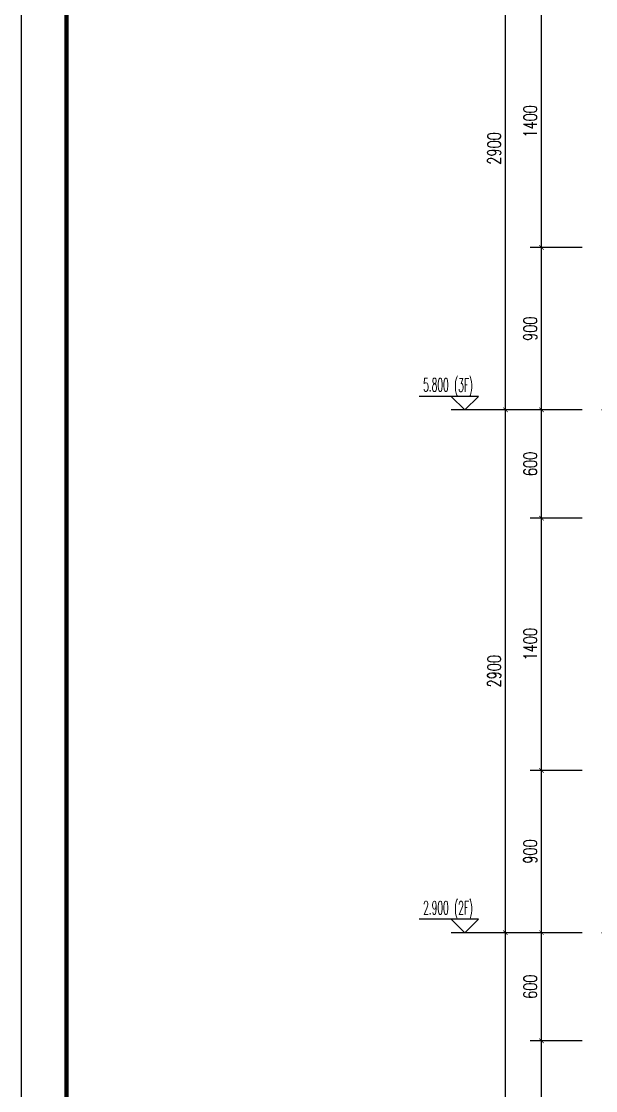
# Model space of a CAD drawing. Extents: x -812054 to 22247, y -644080 to 1003627.
# Drawn here: x -46915 to -43731, y -227644 to -221713 of the extents above; entities that cross this region are included whole.
import ezdxf

# ---------------------------------------------------------------- set-up
doc = ezdxf.new("R2010")
doc.units = 0
doc.header["$LTSCALE"] = 1000
doc.linetypes.add('DOTE', pattern=[2.42, 2, -0.2, 0.02, -0.2])
doc.layers.get('0').update_dxf_attribs({"linetype": 'CONTINUOUS'})
doc.layers.get('DEFPOINTS').update_dxf_attribs({"linetype": 'CONTINUOUS'})
for name, color, linetype in [('DIM_ELEV', 3, 'CONTINUOUS'), ('PUB_DIM', 3, 'CONTINUOUS'), ('PUB_TEXT', 2, 'CONTINUOUS')]:
    doc.layers.add(name, color=color, linetype=linetype)
doc.layers.add('DOTE', color=19, linetype='DOTE', lineweight=9)
doc.layers.add('图框', color=9, linetype='CONTINUOUS', lineweight=18)
doc.layers.add('yichutu', color=7, linetype='CONTINUOUS', true_color=0xffffff)
doc.styles.add('_TCH_DIM', font='SIMPLEX.shx', dxfattribs={"width": 0.7, "bigfont": 'GBCBIG.shx'})
doc.styles.add('_TCH_DIM_T3', font='SIMPLEX', dxfattribs={"width": 0.705882, "bigfont": 'GBCBIG'})
doc.dimstyles.new('_TCH_ARCH&&25', dxfattribs={"dimtxt": 74.375, "dimasz": 25, "dimexe": 62.5, "dimexo": 75, "dimgap": 25, "dimtad": 1, "dimdec": 0, "dimzin": 0, "dimdsep": 46, "dimtxsty": '_TCH_DIM_T3', "dimblk": 'ARCHTICK', "dimcen": 0.09, "dimclrt": 7, "dimazin": 0, "dimtfac": 1, "dimtdec": 0, "dimtix": 1, "dimtmove": 2, "dimatfit": 3, "dimldrblk": 'ARCHTICK', "dimfxl": 1, "dimtolj": 1, "dimtzin": 0, "dimarcsym": 0})

# ---------------------------------------------------------------- blocks, each defined once
blk = doc.blocks.new('GFDDDDRG')
at = {"layer": '图框'}
blk.add_lwpolyline([(923310, -107437), (923310, -159999), (893610, -159999), (893610, -107437)], close=True, dxfattribs=at)
blk.add_lwpolyline([(923310, -107437), (923310, -159999), (893610, -159999), (893610, -107437)], close=True, dxfattribs=at)
at = {"layer": '图框', "const_width": 50}
blk.add_lwpolyline([(894110, -159499), (922810, -159499), (922810, -108687), (894110, -108687)], close=True, dxfattribs=at)
blk = doc.blocks.new('yct-1051-594-26275-14850-25-1002.0')
at = {"layer": 'yichutu', "color": 7, "true_color": 0xffffff}
blk.add_lwpolyline([(0, 0), (0, 14850), (26275, 14850), (26275, 0)], close=True, dxfattribs=at)
blk = doc.blocks.new('_ArchTick')
at = {"color": 0, "linetype": 'ByBlock', "const_width": 0.15}
blk.add_lwpolyline([(-0.5, -0.5), (0.5, 0.5)], dxfattribs=at)
blk = doc.blocks.new('*D2718')
at = {"layer": 'DEFPOINTS', "color": 0, "transparency": 16777216}
for p in [(-44031, -227367.9), (-43731, -227367.9), (-43731, -228767.9)]:
    blk.add_point(p, dxfattribs=at)
at = {"layer": 'PUB_DIM', "color": 0, "lineweight": -2, "transparency": 16777216}
for p, q in [((-43806, -227367.9), (-44093.5, -227367.9)), ((-44031, -228767.9), (-44031, -227367.9)), ((-43806, -228767.9), (-44093.5, -228767.9))]:
    blk.add_line(p, q, dxfattribs=at)
at = {"layer": 'PUB_DIM', "color": 0, "lineweight": -2, "transparency": 16777216, "xscale": 25, "yscale": 25, "zscale": 25}
for p, rotation in [((-44031, -227367.9), 90), ((-44031, -228767.9), 270)]:
    blk.add_blockref('_ArchTick', p, dxfattribs=dict(at, rotation=rotation))
at = {"layer": 'PUB_DIM', "color": 7, "transparency": 16777216, "insert": (-44093.2, -228067.9), "char_height": 74.38, "attachment_point": 5, "rotation": 90, "style": '_TCH_DIM_T3'}
blk.add_mtext('\\A1;1400', dxfattribs=at)
blk = doc.blocks.new('*D2720')
at = {"layer": 'DEFPOINTS', "color": 0, "transparency": 16777216}
for p in [(-44231, -226767.9), (-43731, -226767.9), (-43731, -229667.9)]:
    blk.add_point(p, dxfattribs=at)
at = {"layer": 'PUB_DIM', "color": 0, "lineweight": -2, "transparency": 16777216}
for p, q in [((-43806, -226767.9), (-44293.5, -226767.9)), ((-44231, -229667.9), (-44231, -226767.9)), ((-43806, -229667.9), (-44293.5, -229667.9))]:
    blk.add_line(p, q, dxfattribs=at)
at = {"layer": 'PUB_DIM', "color": 0, "lineweight": -2, "transparency": 16777216, "xscale": 25, "yscale": 25, "zscale": 25}
for p, rotation in [((-44231, -226767.9), 90), ((-44231, -229667.9), 270)]:
    blk.add_blockref('_ArchTick', p, dxfattribs=dict(at, rotation=rotation))
at = {"layer": 'PUB_DIM', "color": 7, "transparency": 16777216, "insert": (-44293.2, -228217.9), "char_height": 74.38, "attachment_point": 5, "rotation": 90, "style": '_TCH_DIM_T3'}
blk.add_mtext('\\A1;2900', dxfattribs=at)
blk = doc.blocks.new('*D3384')
at = {"layer": 'DEFPOINTS', "color": 0, "transparency": 16777216}
for p in [(-44031, -226767.9), (-43731, -226767.9), (-43731, -227367.9)]:
    blk.add_point(p, dxfattribs=at)
at = {"layer": 'PUB_DIM', "color": 0, "lineweight": -2, "transparency": 16777216}
for p, q in [((-43806, -226767.9), (-44093.5, -226767.9)), ((-44031, -227367.9), (-44031, -226767.9)), ((-43806, -227367.9), (-44093.5, -227367.9))]:
    blk.add_line(p, q, dxfattribs=at)
at = {"layer": 'PUB_DIM', "color": 0, "lineweight": -2, "transparency": 16777216, "xscale": 25, "yscale": 25, "zscale": 25}
for p, rotation in [((-44031, -226767.9), 90), ((-44031, -227367.9), 270)]:
    blk.add_blockref('_ArchTick', p, dxfattribs=dict(at, rotation=rotation))
at = {"layer": 'PUB_DIM', "color": 7, "transparency": 16777216, "insert": (-44093.2, -227067.9), "char_height": 74.38, "attachment_point": 5, "rotation": 90, "style": '_TCH_DIM_T3'}
blk.add_mtext('\\A1;600', dxfattribs=at)
blk = doc.blocks.new('*D3385')
at = {"layer": 'DEFPOINTS', "color": 0, "transparency": 16777216}
for p in [(-44031, -225867.9), (-43731, -225867.9), (-43731, -226767.9)]:
    blk.add_point(p, dxfattribs=at)
at = {"layer": 'PUB_DIM', "color": 0, "lineweight": -2, "transparency": 16777216}
for p, q in [((-43806, -225867.9), (-44093.5, -225867.9)), ((-44031, -226767.9), (-44031, -225867.9)), ((-43806, -226767.9), (-44093.5, -226767.9))]:
    blk.add_line(p, q, dxfattribs=at)
at = {"layer": 'PUB_DIM', "color": 0, "lineweight": -2, "transparency": 16777216, "xscale": 25, "yscale": 25, "zscale": 25}
for p, rotation in [((-44031, -225867.9), 90), ((-44031, -226767.9), 270)]:
    blk.add_blockref('_ArchTick', p, dxfattribs=dict(at, rotation=rotation))
at = {"layer": 'PUB_DIM', "color": 7, "transparency": 16777216, "insert": (-44093.2, -226317.9), "char_height": 74.38, "attachment_point": 5, "rotation": 90, "style": '_TCH_DIM_T3'}
blk.add_mtext('\\A1;900', dxfattribs=at)
blk = doc.blocks.new('*D3386')
at = {"layer": 'DEFPOINTS', "color": 0, "transparency": 16777216}
for p in [(-44031, -224467.9), (-43731, -224467.9), (-43731, -225867.9)]:
    blk.add_point(p, dxfattribs=at)
at = {"layer": 'PUB_DIM', "color": 0, "lineweight": -2, "transparency": 16777216}
for p, q in [((-43806, -224467.9), (-44093.5, -224467.9)), ((-44031, -225867.9), (-44031, -224467.9)), ((-43806, -225867.9), (-44093.5, -225867.9))]:
    blk.add_line(p, q, dxfattribs=at)
at = {"layer": 'PUB_DIM', "color": 0, "lineweight": -2, "transparency": 16777216, "xscale": 25, "yscale": 25, "zscale": 25}
for p, rotation in [((-44031, -224467.9), 90), ((-44031, -225867.9), 270)]:
    blk.add_blockref('_ArchTick', p, dxfattribs=dict(at, rotation=rotation))
at = {"layer": 'PUB_DIM', "color": 7, "transparency": 16777216, "insert": (-44093.2, -225167.9), "char_height": 74.38, "attachment_point": 5, "rotation": 90, "style": '_TCH_DIM_T3'}
blk.add_mtext('\\A1;1400', dxfattribs=at)
blk = doc.blocks.new('*D3387')
at = {"layer": 'DEFPOINTS', "color": 0, "transparency": 16777216}
for p in [(-44031, -223867.9), (-43731, -223867.9), (-43731, -224467.9)]:
    blk.add_point(p, dxfattribs=at)
at = {"layer": 'PUB_DIM', "color": 0, "lineweight": -2, "transparency": 16777216}
for p, q in [((-43806, -223867.9), (-44093.5, -223867.9)), ((-44031, -224467.9), (-44031, -223867.9)), ((-43806, -224467.9), (-44093.5, -224467.9))]:
    blk.add_line(p, q, dxfattribs=at)
at = {"layer": 'PUB_DIM', "color": 0, "lineweight": -2, "transparency": 16777216, "xscale": 25, "yscale": 25, "zscale": 25}
for p, rotation in [((-44031, -223867.9), 90), ((-44031, -224467.9), 270)]:
    blk.add_blockref('_ArchTick', p, dxfattribs=dict(at, rotation=rotation))
at = {"layer": 'PUB_DIM', "color": 7, "transparency": 16777216, "insert": (-44093.2, -224167.9), "char_height": 74.38, "attachment_point": 5, "rotation": 90, "style": '_TCH_DIM_T3'}
blk.add_mtext('\\A1;600', dxfattribs=at)
blk = doc.blocks.new('*D3388')
at = {"layer": 'DEFPOINTS', "color": 0, "transparency": 16777216}
for p in [(-44031, -222967.9), (-43731, -222967.9), (-43731, -223867.9)]:
    blk.add_point(p, dxfattribs=at)
at = {"layer": 'PUB_DIM', "color": 0, "lineweight": -2, "transparency": 16777216}
for p, q in [((-43806, -222967.9), (-44093.5, -222967.9)), ((-44031, -223867.9), (-44031, -222967.9)), ((-43806, -223867.9), (-44093.5, -223867.9))]:
    blk.add_line(p, q, dxfattribs=at)
at = {"layer": 'PUB_DIM', "color": 0, "lineweight": -2, "transparency": 16777216, "xscale": 25, "yscale": 25, "zscale": 25}
for p, rotation in [((-44031, -222967.9), 90), ((-44031, -223867.9), 270)]:
    blk.add_blockref('_ArchTick', p, dxfattribs=dict(at, rotation=rotation))
at = {"layer": 'PUB_DIM', "color": 7, "transparency": 16777216, "insert": (-44093.2, -223417.9), "char_height": 74.38, "attachment_point": 5, "rotation": 90, "style": '_TCH_DIM_T3'}
blk.add_mtext('\\A1;900', dxfattribs=at)
blk = doc.blocks.new('*D3389')
at = {"layer": 'DEFPOINTS', "color": 0, "transparency": 16777216}
for p in [(-44031, -221567.9), (-43731, -221567.9), (-43731, -222967.9)]:
    blk.add_point(p, dxfattribs=at)
at = {"layer": 'PUB_DIM', "color": 0, "lineweight": -2, "transparency": 16777216}
for p, q in [((-43806, -221567.9), (-44093.5, -221567.9)), ((-44031, -222967.9), (-44031, -221567.9)), ((-43806, -222967.9), (-44093.5, -222967.9))]:
    blk.add_line(p, q, dxfattribs=at)
at = {"layer": 'PUB_DIM', "color": 0, "lineweight": -2, "transparency": 16777216, "xscale": 25, "yscale": 25, "zscale": 25}
for p, rotation in [((-44031, -221567.9), 90), ((-44031, -222967.9), 270)]:
    blk.add_blockref('_ArchTick', p, dxfattribs=dict(at, rotation=rotation))
at = {"layer": 'PUB_DIM', "color": 7, "transparency": 16777216, "insert": (-44093.2, -222267.9), "char_height": 74.38, "attachment_point": 5, "rotation": 90, "style": '_TCH_DIM_T3'}
blk.add_mtext('\\A1;1400', dxfattribs=at)
blk = doc.blocks.new('*D3401')
at = {"layer": 'DEFPOINTS', "color": 0, "transparency": 16777216}
for p in [(-44231, -223867.9), (-43731, -223867.9), (-43731, -226767.9)]:
    blk.add_point(p, dxfattribs=at)
at = {"layer": 'PUB_DIM', "color": 0, "lineweight": -2, "transparency": 16777216}
for p, q in [((-43806, -223867.9), (-44293.5, -223867.9)), ((-44231, -226767.9), (-44231, -223867.9)), ((-43806, -226767.9), (-44293.5, -226767.9))]:
    blk.add_line(p, q, dxfattribs=at)
at = {"layer": 'PUB_DIM', "color": 0, "lineweight": -2, "transparency": 16777216, "xscale": 25, "yscale": 25, "zscale": 25}
for p, rotation in [((-44231, -223867.9), 90), ((-44231, -226767.9), 270)]:
    blk.add_blockref('_ArchTick', p, dxfattribs=dict(at, rotation=rotation))
at = {"layer": 'PUB_DIM', "color": 7, "transparency": 16777216, "insert": (-44293.2, -225317.9), "char_height": 74.38, "attachment_point": 5, "rotation": 90, "style": '_TCH_DIM_T3'}
blk.add_mtext('\\A1;2900', dxfattribs=at)
blk = doc.blocks.new('*D3402')
at = {"layer": 'DEFPOINTS', "color": 0, "transparency": 16777216}
for p in [(-44231, -220967.9), (-43731, -220967.9), (-43731, -223867.9)]:
    blk.add_point(p, dxfattribs=at)
at = {"layer": 'PUB_DIM', "color": 0, "lineweight": -2, "transparency": 16777216}
for p, q in [((-43806, -220967.9), (-44293.5, -220967.9)), ((-44231, -223867.9), (-44231, -220967.9)), ((-43806, -223867.9), (-44293.5, -223867.9))]:
    blk.add_line(p, q, dxfattribs=at)
at = {"layer": 'PUB_DIM', "color": 0, "lineweight": -2, "transparency": 16777216, "xscale": 25, "yscale": 25, "zscale": 25}
for p, rotation in [((-44231, -220967.9), 90), ((-44231, -223867.9), 270)]:
    blk.add_blockref('_ArchTick', p, dxfattribs=dict(at, rotation=rotation))
at = {"layer": 'PUB_DIM', "color": 7, "transparency": 16777216, "insert": (-44293.2, -222417.9), "char_height": 74.38, "attachment_point": 5, "rotation": 90, "style": '_TCH_DIM_T3'}
blk.add_mtext('\\A1;2900', dxfattribs=at)
blk = doc.blocks.new('20210902.15311138')
at = {"layer": 'DOTE', "color": 1, "linetype": 'DOTE', "ltscale": 0.2}
for p, q in [((80411.7, -126345.9), (78043, -126345.9)), ((80411.7, -129245.9), (78043, -129245.9))]:
    blk.add_line(p, q, dxfattribs=at)

msp = doc.modelspace()

# ---------------------------------------------------------------- linework, layer by layer
at = {"layer": 'DIM_ELEV'}
for p, q in [((-44380.98, -223792.9), (-44708.98, -223792.9)), ((-44455.98, -223867.9), (-44530.98, -223792.9)), ((-44455.98, -223867.9), (-44380.98, -223792.9)), ((-44030.98, -223867.9), (-44530.98, -223867.9))]:
    msp.add_line(p, q, dxfattribs=at)
at = {"layer": 'DIM_ELEV', "color": 1}
for p, q in [((-44380.98, -226692.9), (-44708.98, -226692.9)), ((-44455.98, -226767.9), (-44530.98, -226692.9)), ((-44455.98, -226767.9), (-44380.98, -226692.9)), ((-44030.98, -226767.9), (-44530.98, -226767.9))]:
    msp.add_line(p, q, dxfattribs=at)

# ---------------------------------------------------------------- block references
at = {"xscale": 0.5, "yscale": 0.5, "zscale": 0.5}
msp.add_blockref('GFDDDDRG', (-493719.72, -154941.4), dxfattribs=at)
at = {"layer": 'DOTE'}
msp.add_blockref('20210902.15311138', (-121773.96, -97522.01), dxfattribs=at)
at = {"layer": 'yichutu', "rotation": 270}
msp.add_blockref('yct-1051-594-26275-14850-25-1002.0', (-46914.83, -208659.88), dxfattribs=at)

# ---------------------------------------------------------------- texts
at = {"layer": 'PUB_TEXT', "style": '_TCH_DIM', "width": 0.494118}
for s, p in [('5.800', (-44687.08, -223766.65)), ('(3F)', (-44514.93, -223767.88))]:
    msp.add_text(s, height=74.375, dxfattribs=at).set_placement(p)
at = {"layer": 'PUB_TEXT', "color": 1, "style": '_TCH_DIM', "width": 0.494118}
for s, p in [('2.900', (-44687.08, -226666.65)), ('(2F)', (-44514.93, -226667.88))]:
    msp.add_text(s, height=74.375, dxfattribs=at).set_placement(p)

# ---------------------------------------------------------------- dimensions: what is measured, and where the dimension line sits
at = {"layer": 'PUB_DIM'}
for p1, p2, distance, picture, middle in [((-43730.98, -223867.9), (-43730.98, -220967.9), 500, '*D3402', (-44293.17, -222417.9)), ((-43730.98, -222967.9), (-43730.98, -221567.9), 300, '*D3389', (-44093.17, -222267.9)), ((-43730.98, -223867.9), (-43730.98, -222967.9), 300, '*D3388', (-44093.17, -223417.9)), ((-43730.98, -226767.9), (-43730.98, -223867.9), 500, '*D3401', (-44293.17, -225317.9)), ((-43730.98, -224467.9), (-43730.98, -223867.9), 300, '*D3387', (-44093.17, -224167.9)), ((-43730.98, -225867.9), (-43730.98, -224467.9), 300, '*D3386', (-44093.17, -225167.9)), ((-43730.98, -226767.9), (-43730.98, -225867.9), 300, '*D3385', (-44093.17, -226317.9)), ((-43730.98, -229667.9), (-43730.98, -226767.9), 500, '*D2720', (-44293.17, -228217.9)), ((-43730.98, -227367.9), (-43730.98, -226767.9), 300, '*D3384', (-44093.17, -227067.9)), ((-43730.98, -228767.9), (-43730.98, -227367.9), 300, '*D2718', (-44093.17, -228067.9))]:
    dim = msp.add_aligned_dim(p1=p1, p2=p2, distance=distance, dimstyle='_TCH_ARCH&&25', dxfattribs=at)
    dim.commit()
    dim.dimension.update_dxf_attribs({"geometry": picture, "text_midpoint": middle})

doc.saveas('drawing.dxf')
